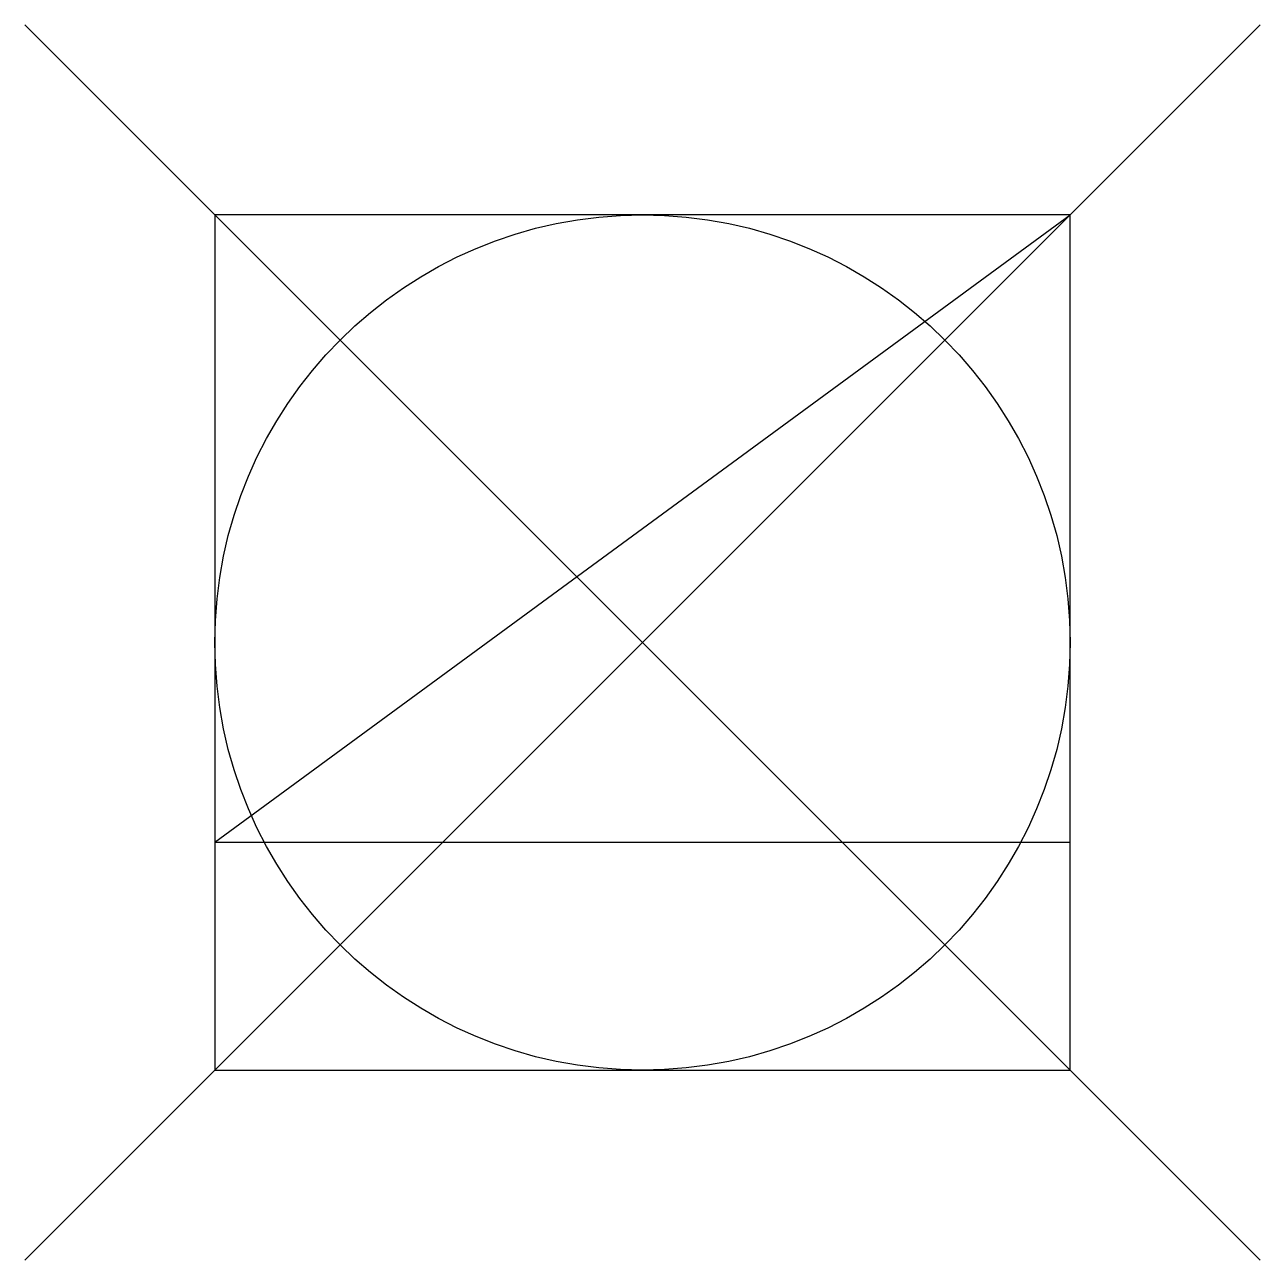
# Model space of a CAD drawing. Header units: metres. Extents: x -1.62 to 1.62, y -0.5 to 2.75.
import ezdxf

# ---------------------------------------------------------------- set-up
doc = ezdxf.new("R2010")
doc.units = ezdxf.units.M
doc.layers.get('0').update_dxf_attribs({"color": 150})

msp = doc.modelspace()

# ---------------------------------------------------------------- linework, layer by layer
for p, q in [((-1.625, -0.5), (1.625, 2.75)), ((1.625, -0.5), (-1.625, 2.75)), ((-1.125, 0.6), (1.125, 2.25)), ((-1.125, 0.6), (1.125, 0.6))]:
    msp.add_line(p, q)
msp.add_lwpolyline([(-1.125, 0), (1.125, 0), (1.125, 2.25), (-1.125, 2.25)], close=True)
msp.add_circle((0, 1.125), 1.125)

doc.saveas('drawing.dxf')
